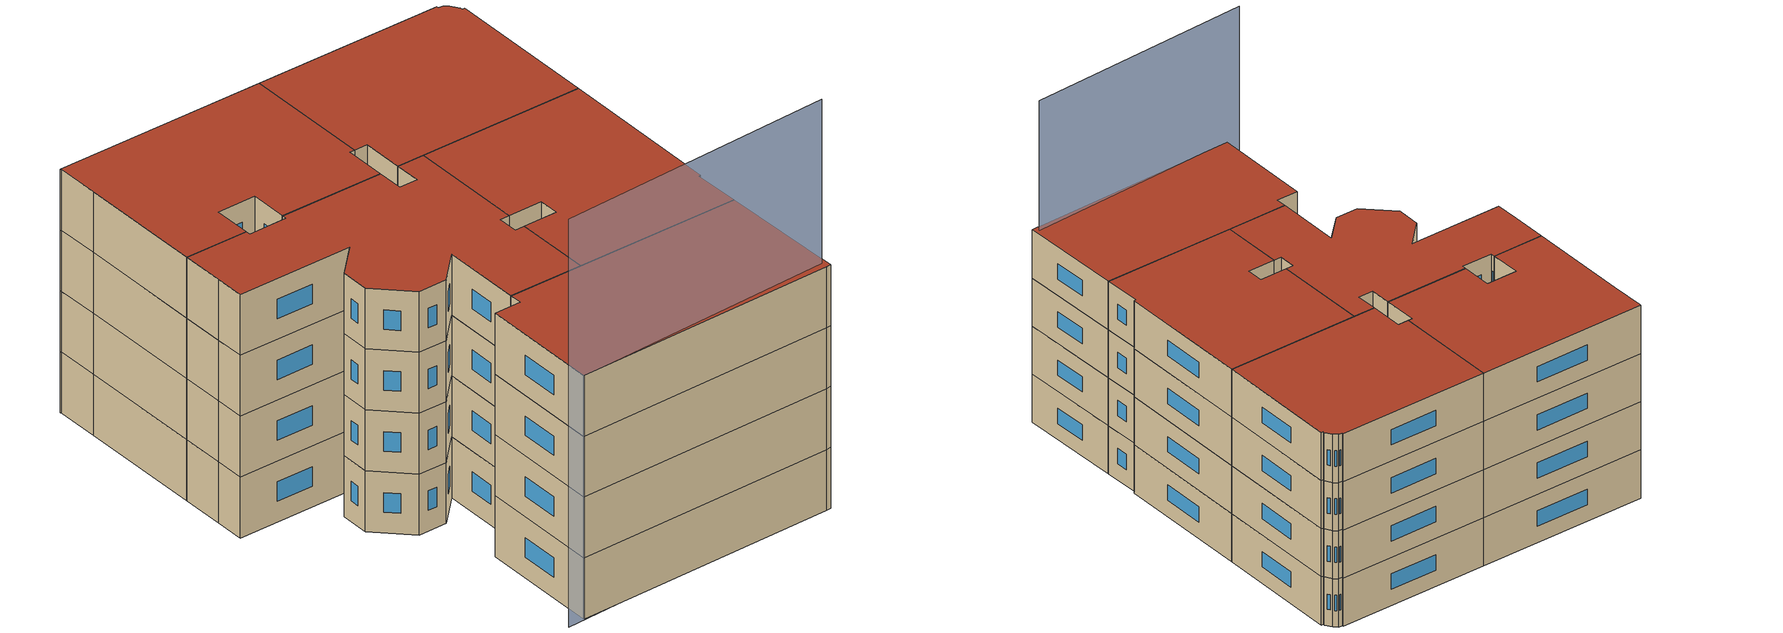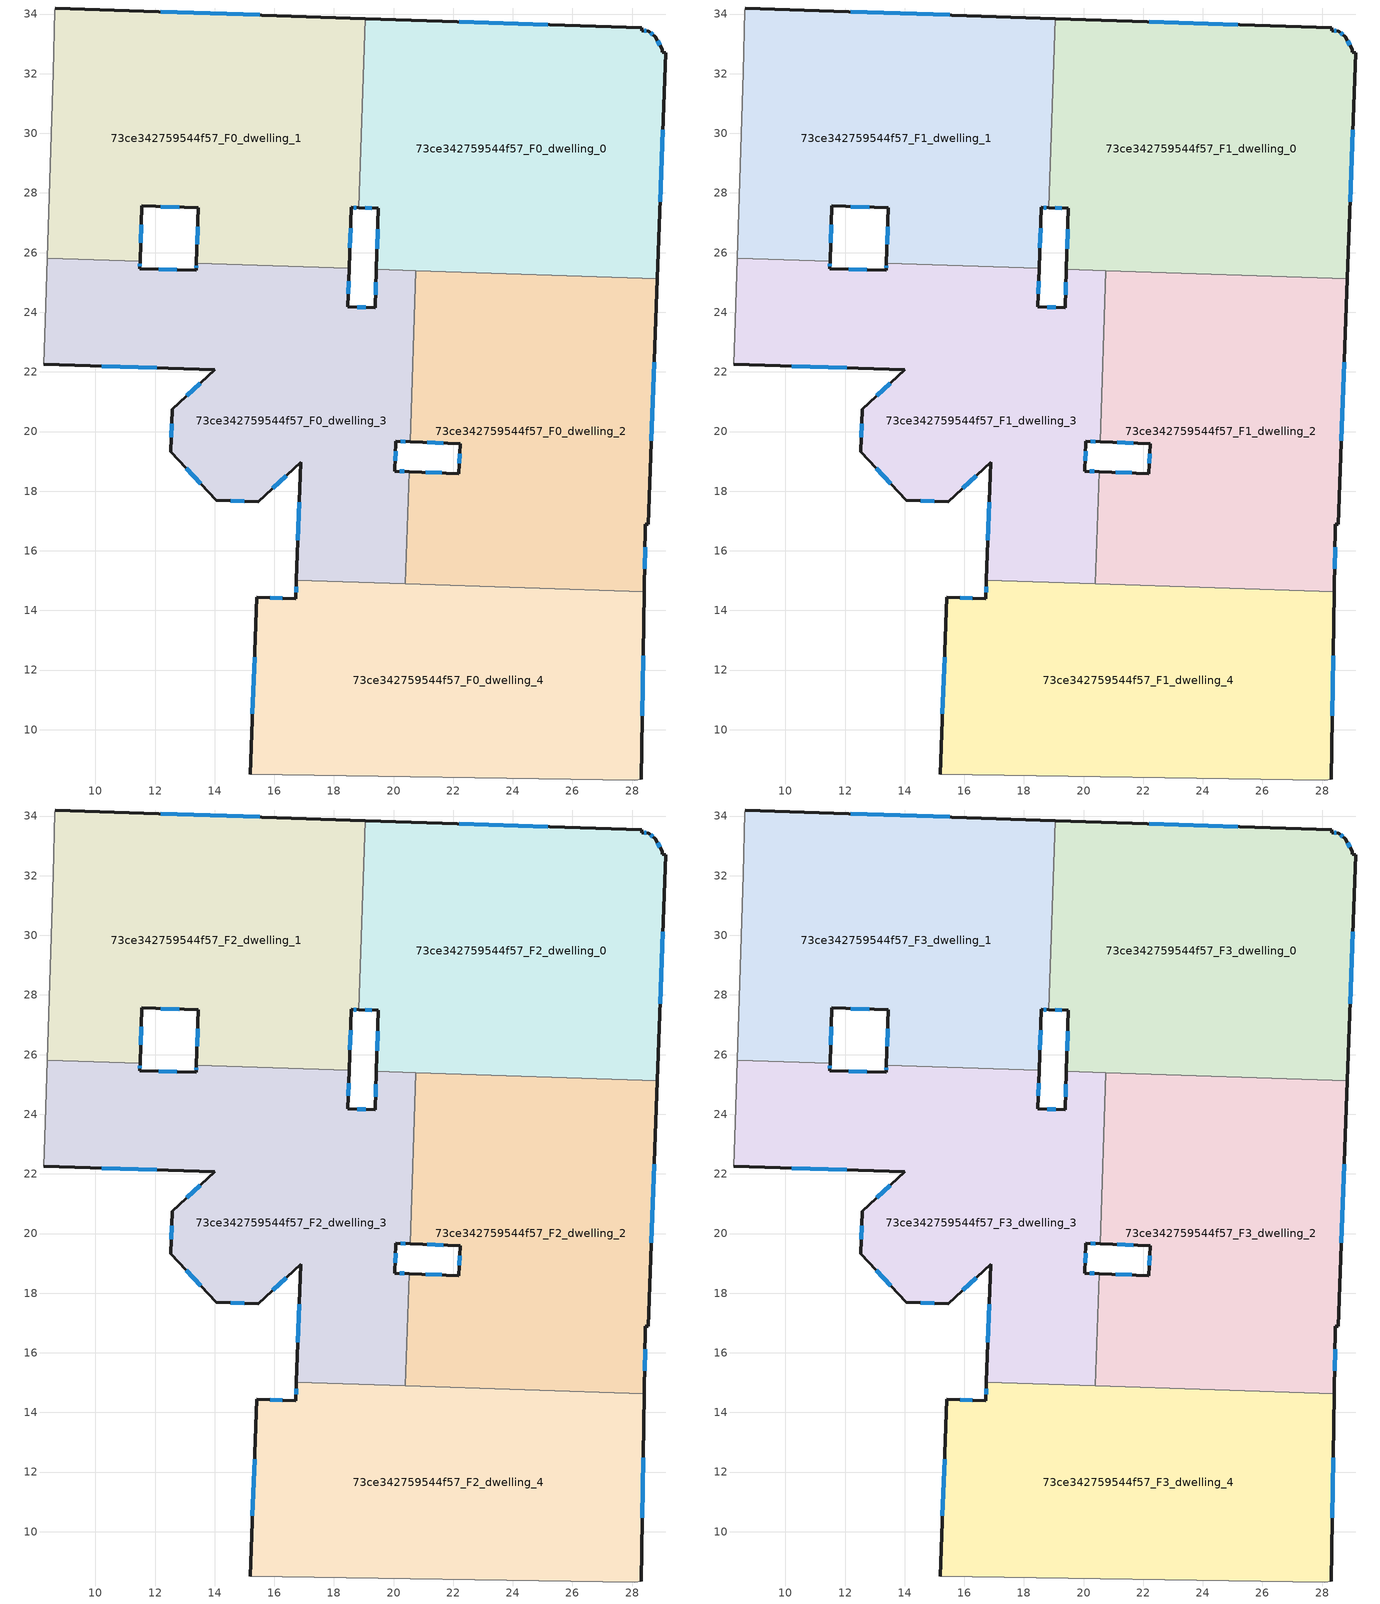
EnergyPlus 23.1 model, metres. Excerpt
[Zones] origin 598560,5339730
73ce342759544f57_F0_dwelling_0
 floor ground (EU_floor_Construction): 28.78,33.24 29,32.82 29,32.73 29.13,32.71 28.85,25.12 19.42,25.44 19.49,27.48 18.83,27.51 19.04,33.85 28.33,33.53 28.33,33.44 28.55,33.43 z0
 wall outside (EU_wall_Construction): 28.85,25.12 29.13,32.71 29.01,32.73 29.01,32.82 28.78,33.24 28.55,33.43 28.33,33.44 28.33,33.53 19.04,33.85 / 18.83,27.51 19.49,27.48 19.42,25.44 z0:3
 wall to 73ce342759544f57_F0_dwelling_1 (EU_wall_Construction): 19.04,33.85 18.83,27.51 z0:3
 wall to 73ce342759544f57_F0_dwelling_2 (EU_wall_Construction): 20.75,25.4 28.85,25.12 z0:3
 wall to 73ce342759544f57_F0_dwelling_3 (EU_wall_Construction): 19.42,25.44 20.75,25.4 z0:3
 window (EU_Window_Construction): 28.94,27.71 29.03,30.13 / 19.47,26.79 19.45,26.13 / 19.06,27.5 19.27,27.49 / 25.17,33.64 22.2,33.74 / 28.48,33.43 28.41,33.44 / 28.7,33.3 28.63,33.37 / 28.93,32.96 28.85,33.1 z1.02:1.98
73ce342759544f57_F0_dwelling_1
 floor ground (EU_floor_Construction): 19.04,33.85 18.83,27.51 18.58,27.51 18.51,25.47 13.39,25.64 13.45,27.5 11.55,27.56 11.5,25.71 8.39,25.81 8.59,32.05 8.65,34.13 8.65,34.2 z0
 wall outside (EU_wall_Construction): 11.5,25.71 11.55,27.56 13.45,27.5 13.39,25.64 / 19.04,33.85 8.65,34.2 / 18.51,25.47 18.58,27.51 18.83,27.51 z0:3
 wall adiabatic (EU_wall_Construction): 8.65,34.2 8.65,34.13 8.59,32.05 8.39,25.81 z0:3
 wall to 73ce342759544f57_F0_dwelling_3 (EU_wall_Construction): 13.39,25.64 18.51,25.47 / 8.39,25.81 11.5,25.71 z0:3
 window (EU_Window_Construction): 13.43,26.87 13.41,26.27 / 12.2,27.54 12.81,27.52 / 11.52,26.34 11.53,26.93 / 15.51,33.97 12.19,34.08 / 18.67,27.51 18.75,27.51 / 18.54,26.17 18.56,26.82 z1.02:1.98
73ce342759544f57_F0_dwelling_2
 floor ground (EU_floor_Construction): 28.85,25.12 28.54,16.89 28.45,16.89 28.41,14.62 20.39,14.89 20.52,18.65 22.19,18.59 22.23,19.59 20.55,19.66 20.75,25.4 z0
 wall outside (EU_wall_Construction): 28.41,14.62 28.45,16.89 28.54,16.89 28.85,25.12 / 20.55,19.66 22.23,19.59 22.19,18.59 20.52,18.65 z0:3
 wall to 73ce342759544f57_F0_dwelling_3 (EU_wall_Construction): 20.52,18.65 20.39,14.89 / 20.75,25.4 20.55,19.66 z0:3
 wall to 73ce342759544f57_F0_dwelling_4 (EU_wall_Construction): 20.39,14.89 28.41,14.62 z0:3
 window (EU_Window_Construction): 28.42,15.39 28.43,16.12 / 21.62,18.61 21.09,18.63 / 22.22,19.25 22.2,18.93 / 21.12,19.63 21.66,19.61 / 28.64,19.69 28.74,22.32 z1.02:1.98
73ce342759544f57_F0_dwelling_3
 floor ground (EU_floor_Construction): 20.75,25.4 20.55,19.66 20.08,19.67 20.05,18.67 20.52,18.65 20.39,14.89 16.74,15.01 16.89,18.97 15.46,17.64 14.05,17.69 12.53,19.32 12.58,20.74 14.01,22.07 8.27,22.26 8.32,23.72 8.39,25.81 11.5,25.71 11.49,25.46 13.38,25.41 13.39,25.64 18.51,25.47 18.47,24.18 19.38,24.15 19.42,25.44 z0
 wall outside (EU_wall_Construction): 13.39,25.64 13.38,25.41 11.49,25.46 11.5,25.71 / 19.42,25.44 19.38,24.15 18.47,24.18 18.51,25.47 / 20.52,18.65 20.05,18.67 20.08,19.67 20.55,19.66 / 8.27,22.26 14.01,22.07 12.58,20.74 12.53,19.32 14.05,17.69 15.46,17.64 16.89,18.97 16.74,15.01 z0:3
 wall adiabatic (EU_wall_Construction): 8.39,25.81 8.32,23.72 8.27,22.26 z0:3
 wall to 73ce342759544f57_F0_dwelling_4 (EU_wall_Construction): 16.74,15.01 20.39,14.89 z0:3
 window (EU_Window_Construction): 11.49,25.55 11.49,25.62 / 12.74,25.42 12.13,25.44 / 13.39,25.56 13.38,25.49 / 18.49,24.62 18.5,25.03 / 19.07,24.16 18.78,24.17 / 19.41,25 19.4,24.59 / 20.24,19.67 20.39,19.66 / 20.06,19.01 20.07,19.33 / 20.36,18.66 20.21,18.67 / 16.84,17.62 16.79,16.36 / 15.95,18.09 16.41,18.52 / 14.53,17.67 14.98,17.66 / 13.05,18.77 13.53,18.24 / 12.56,20.26 12.55,19.8 / 13.52,21.62 13.07,21.19 / 10.22,22.19 12.05,22.13 z1.02:1.98
73ce342759544f57_F0_dwelling_4
 floor ground (EU_floor_Construction): 28.41,14.62 28.31,8.34 28.09,8.31 15.19,8.51 15.41,14.44 16.72,14.39 16.74,15.01 z0
 wall outside (EU_wall_Construction): 16.74,15.01 16.72,14.39 15.41,14.44 15.19,8.51 / 28.31,8.34 28.41,14.62 z0:3
 wall adiabatic (EU_wall_Construction): 15.19,8.51 28.09,8.31 28.31,8.34 z0:3
 window (EU_Window_Construction): 15.34,12.42 15.27,10.53 / 16.28,14.41 15.86,14.43 / 16.74,14.8 16.73,14.6 / 28.35,10.48 28.38,12.48 z1.02:1.98
73ce342759544f57_F1_dwelling_0
 floor to 73ce342759544f57_F0_dwelling_0 (EU_floor_Construction): 28.78,33.24 29,32.82 29,32.73 29.13,32.71 28.85,25.12 19.42,25.44 19.49,27.48 18.83,27.51 19.04,33.85 28.33,33.53 28.33,33.44 28.55,33.43 z3
 wall outside (EU_wall_Construction): 28.85,25.12 29.13,32.71 29.01,32.73 29.01,32.82 28.78,33.24 28.55,33.43 28.33,33.44 28.33,33.53 19.04,33.85 / 18.83,27.51 19.49,27.48 19.42,25.44 z3:6
 wall to 73ce342759544f57_F1_dwelling_1 (EU_wall_Construction): 19.04,33.85 18.83,27.51 z3:6
 wall to 73ce342759544f57_F1_dwelling_2 (EU_wall_Construction): 20.75,25.4 28.85,25.12 z3:6
 wall to 73ce342759544f57_F1_dwelling_3 (EU_wall_Construction): 19.42,25.44 20.75,25.4 z3:6
 window (EU_Window_Construction): 28.94,27.71 29.03,30.13 / 19.47,26.79 19.45,26.13 / 19.06,27.5 19.27,27.49 / 25.17,33.64 22.2,33.74 / 28.48,33.43 28.41,33.44 / 28.7,33.3 28.63,33.37 / 28.93,32.96 28.85,33.1 z4.02:4.98
73ce342759544f57_F1_dwelling_1
 floor to 73ce342759544f57_F0_dwelling_1 (EU_floor_Construction): 19.04,33.85 18.83,27.51 18.58,27.51 18.51,25.47 13.39,25.64 13.45,27.5 11.55,27.56 11.5,25.71 8.39,25.81 8.59,32.05 8.65,34.13 8.65,34.2 z3
 wall outside (EU_wall_Construction): 11.5,25.71 11.55,27.56 13.45,27.5 13.39,25.64 / 19.04,33.85 8.65,34.2 / 18.51,25.47 18.58,27.51 18.83,27.51 z3:6
 wall adiabatic (EU_wall_Construction): 8.65,34.2 8.65,34.13 8.59,32.05 8.39,25.81 z3:6
 wall to 73ce342759544f57_F1_dwelling_3 (EU_wall_Construction): 13.39,25.64 18.51,25.47 / 8.39,25.81 11.5,25.71 z3:6
 window (EU_Window_Construction): 13.43,26.87 13.41,26.27 / 12.2,27.54 12.81,27.52 / 11.52,26.34 11.53,26.93 / 15.51,33.97 12.19,34.08 / 18.67,27.51 18.75,27.51 / 18.54,26.17 18.56,26.82 z4.02:4.98
73ce342759544f57_F1_dwelling_2
 floor to 73ce342759544f57_F0_dwelling_2 (EU_floor_Construction): 28.85,25.12 28.54,16.89 28.45,16.89 28.41,14.62 20.39,14.89 20.52,18.65 22.19,18.59 22.23,19.59 20.55,19.66 20.75,25.4 z3
 wall outside (EU_wall_Construction): 28.41,14.62 28.45,16.89 28.54,16.89 28.85,25.12 / 20.55,19.66 22.23,19.59 22.19,18.59 20.52,18.65 z3:6
 wall to 73ce342759544f57_F1_dwelling_3 (EU_wall_Construction): 20.52,18.65 20.39,14.89 / 20.75,25.4 20.55,19.66 z3:6
 wall to 73ce342759544f57_F1_dwelling_4 (EU_wall_Construction): 20.39,14.89 28.41,14.62 z3:6
 window (EU_Window_Construction): 28.42,15.39 28.43,16.12 / 21.62,18.61 21.09,18.63 / 22.22,19.25 22.2,18.93 / 21.12,19.63 21.66,19.61 / 28.64,19.69 28.74,22.32 z4.02:4.98
73ce342759544f57_F1_dwelling_3
 floor to 73ce342759544f57_F0_dwelling_3 (EU_floor_Construction): 20.75,25.4 20.55,19.66 20.08,19.67 20.05,18.67 20.52,18.65 20.39,14.89 16.74,15.01 16.89,18.97 15.46,17.64 14.05,17.69 12.53,19.32 12.58,20.74 14.01,22.07 8.27,22.26 8.32,23.72 8.39,25.81 11.5,25.71 11.49,25.46 13.38,25.41 13.39,25.64 18.51,25.47 18.47,24.18 19.38,24.15 19.42,25.44 z3
 wall outside (EU_wall_Construction): 13.39,25.64 13.38,25.41 11.49,25.46 11.5,25.71 / 19.42,25.44 19.38,24.15 18.47,24.18 18.51,25.47 / 20.52,18.65 20.05,18.67 20.08,19.67 20.55,19.66 / 8.27,22.26 14.01,22.07 12.58,20.74 12.53,19.32 14.05,17.69 15.46,17.64 16.89,18.97 16.74,15.01 z3:6
 wall adiabatic (EU_wall_Construction): 8.39,25.81 8.32,23.72 8.27,22.26 z3:6
 wall to 73ce342759544f57_F1_dwelling_4 (EU_wall_Construction): 16.74,15.01 20.39,14.89 z3:6
 window (EU_Window_Construction): 11.49,25.55 11.49,25.62 / 12.74,25.42 12.13,25.44 / 13.39,25.56 13.38,25.49 / 18.49,24.62 18.5,25.03 / 19.07,24.16 18.78,24.17 / 19.41,25 19.4,24.59 / 20.24,19.67 20.39,19.66 / 20.06,19.01 20.07,19.33 / 20.36,18.66 20.21,18.67 / 16.84,17.62 16.79,16.36 / 15.95,18.09 16.41,18.52 / 14.53,17.67 14.98,17.66 / 13.05,18.77 13.53,18.24 / 12.56,20.26 12.55,19.8 / 13.52,21.62 13.07,21.19 / 10.22,22.19 12.05,22.13 z4.02:4.98
73ce342759544f57_F1_dwelling_4
 floor to 73ce342759544f57_F0_dwelling_4 (EU_floor_Construction): 28.41,14.62 28.31,8.34 28.09,8.31 15.19,8.51 15.41,14.44 16.72,14.39 16.74,15.01 z3
 wall outside (EU_wall_Construction): 16.74,15.01 16.72,14.39 15.41,14.44 15.19,8.51 / 28.31,8.34 28.41,14.62 z3:6
 wall adiabatic (EU_wall_Construction): 15.19,8.51 28.09,8.31 28.31,8.34 z3:6
 window (EU_Window_Construction): 15.34,12.42 15.27,10.53 / 16.28,14.41 15.86,14.43 / 16.74,14.8 16.73,14.6 / 28.35,10.48 28.38,12.48 z4.02:4.98
73ce342759544f57_F2_dwelling_0
 floor to 73ce342759544f57_F1_dwelling_0 (EU_floor_Construction): 28.78,33.24 29,32.82 29,32.73 29.13,32.71 28.85,25.12 19.42,25.44 19.49,27.48 18.83,27.51 19.04,33.85 28.33,33.53 28.33,33.44 28.55,33.43 z6
 wall outside (EU_wall_Construction): 28.85,25.12 29.13,32.71 29.01,32.73 29.01,32.82 28.78,33.24 28.55,33.43 28.33,33.44 28.33,33.53 19.04,33.85 / 18.83,27.51 19.49,27.48 19.42,25.44 z6:9
 wall to 73ce342759544f57_F2_dwelling_1 (EU_wall_Construction): 19.04,33.85 18.83,27.51 z6:9
 wall to 73ce342759544f57_F2_dwelling_2 (EU_wall_Construction): 20.75,25.4 28.85,25.12 z6:9
 wall to 73ce342759544f57_F2_dwelling_3 (EU_wall_Construction): 19.42,25.44 20.75,25.4 z6:9
 window (EU_Window_Construction): 28.94,27.71 29.03,30.13 / 19.47,26.79 19.45,26.13 / 19.06,27.5 19.27,27.49 / 25.17,33.64 22.2,33.74 / 28.48,33.43 28.41,33.44 / 28.7,33.3 28.63,33.37 / 28.93,32.96 28.85,33.1 z7.02:7.98
73ce342759544f57_F2_dwelling_1
 floor to 73ce342759544f57_F1_dwelling_1 (EU_floor_Construction): 19.04,33.85 18.83,27.51 18.58,27.51 18.51,25.47 13.39,25.64 13.45,27.5 11.55,27.56 11.5,25.71 8.39,25.81 8.59,32.05 8.65,34.13 8.65,34.2 z6
 wall outside (EU_wall_Construction): 11.5,25.71 11.55,27.56 13.45,27.5 13.39,25.64 / 19.04,33.85 8.65,34.2 / 18.51,25.47 18.58,27.51 18.83,27.51 z6:9
 wall adiabatic (EU_wall_Construction): 8.65,34.2 8.65,34.13 8.59,32.05 8.39,25.81 z6:9
 wall to 73ce342759544f57_F2_dwelling_3 (EU_wall_Construction): 13.39,25.64 18.51,25.47 / 8.39,25.81 11.5,25.71 z6:9
 window (EU_Window_Construction): 13.43,26.87 13.41,26.27 / 12.2,27.54 12.81,27.52 / 11.52,26.34 11.53,26.93 / 15.51,33.97 12.19,34.08 / 18.67,27.51 18.75,27.51 / 18.54,26.17 18.56,26.82 z7.02:7.98
73ce342759544f57_F2_dwelling_2
 floor to 73ce342759544f57_F1_dwelling_2 (EU_floor_Construction): 28.85,25.12 28.54,16.89 28.45,16.89 28.41,14.62 20.39,14.89 20.52,18.65 22.19,18.59 22.23,19.59 20.55,19.66 20.75,25.4 z6
 wall outside (EU_wall_Construction): 28.41,14.62 28.45,16.89 28.54,16.89 28.85,25.12 / 20.55,19.66 22.23,19.59 22.19,18.59 20.52,18.65 z6:9
 wall to 73ce342759544f57_F2_dwelling_3 (EU_wall_Construction): 20.52,18.65 20.39,14.89 / 20.75,25.4 20.55,19.66 z6:9
 wall to 73ce342759544f57_F2_dwelling_4 (EU_wall_Construction): 20.39,14.89 28.41,14.62 z6:9
 window (EU_Window_Construction): 28.42,15.39 28.43,16.12 / 21.62,18.61 21.09,18.63 / 22.22,19.25 22.2,18.93 / 21.12,19.63 21.66,19.61 / 28.64,19.69 28.74,22.32 z7.02:7.98
73ce342759544f57_F2_dwelling_3
 floor to 73ce342759544f57_F1_dwelling_3 (EU_floor_Construction): 20.75,25.4 20.55,19.66 20.08,19.67 20.05,18.67 20.52,18.65 20.39,14.89 16.74,15.01 16.89,18.97 15.46,17.64 14.05,17.69 12.53,19.32 12.58,20.74 14.01,22.07 8.27,22.26 8.32,23.72 8.39,25.81 11.5,25.71 11.49,25.46 13.38,25.41 13.39,25.64 18.51,25.47 18.47,24.18 19.38,24.15 19.42,25.44 z6
 wall outside (EU_wall_Construction): 13.39,25.64 13.38,25.41 11.49,25.46 11.5,25.71 / 19.42,25.44 19.38,24.15 18.47,24.18 18.51,25.47 / 20.52,18.65 20.05,18.67 20.08,19.67 20.55,19.66 / 8.27,22.26 14.01,22.07 12.58,20.74 12.53,19.32 14.05,17.69 15.46,17.64 16.89,18.97 16.74,15.01 z6:9
 wall adiabatic (EU_wall_Construction): 8.39,25.81 8.32,23.72 8.27,22.26 z6:9
 wall to 73ce342759544f57_F2_dwelling_4 (EU_wall_Construction): 16.74,15.01 20.39,14.89 z6:9
 window (EU_Window_Construction): 11.49,25.55 11.49,25.62 / 12.74,25.42 12.13,25.44 / 13.39,25.56 13.38,25.49 / 18.49,24.62 18.5,25.03 / 19.07,24.16 18.78,24.17 / 19.41,25 19.4,24.59 / 20.24,19.67 20.39,19.66 / 20.06,19.01 20.07,19.33 / 20.36,18.66 20.21,18.67 / 16.84,17.62 16.79,16.36 / 15.95,18.09 16.41,18.52 / 14.53,17.67 14.98,17.66 / 13.05,18.77 13.53,18.24 / 12.56,20.26 12.55,19.8 / 13.52,21.62 13.07,21.19 / 10.22,22.19 12.05,22.13 z7.02:7.98
73ce342759544f57_F2_dwelling_4
 floor to 73ce342759544f57_F1_dwelling_4 (EU_floor_Construction): 28.41,14.62 28.31,8.34 28.09,8.31 15.19,8.51 15.41,14.44 16.72,14.39 16.74,15.01 z6
 wall outside (EU_wall_Construction): 16.74,15.01 16.72,14.39 15.41,14.44 15.19,8.51 / 28.31,8.34 28.41,14.62 z6:9
 wall adiabatic (EU_wall_Construction): 15.19,8.51 28.09,8.31 28.31,8.34 z6:9
 window (EU_Window_Construction): 15.34,12.42 15.27,10.53 / 16.28,14.41 15.86,14.43 / 16.74,14.8 16.73,14.6 / 28.35,10.48 28.38,12.48 z7.02:7.98
73ce342759544f57_F3_dwelling_0
 floor to 73ce342759544f57_F2_dwelling_0 (EU_floor_Construction): 28.78,33.24 29,32.82 29,32.73 29.13,32.71 28.85,25.12 19.42,25.44 19.49,27.48 18.83,27.51 19.04,33.85 28.33,33.53 28.33,33.44 28.55,33.43 z9
 wall outside (EU_wall_Construction): 28.85,25.12 29.13,32.71 29.01,32.73 29.01,32.82 28.78,33.24 28.55,33.43 28.33,33.44 28.33,33.53 19.04,33.85 / 18.83,27.51 19.49,27.48 19.42,25.44 z9:12
 wall to 73ce342759544f57_F3_dwelling_1 (EU_wall_Construction): 19.04,33.85 18.83,27.51 z9:12
 wall to 73ce342759544f57_F3_dwelling_2 (EU_wall_Construction): 20.75,25.4 28.85,25.12 z9:12
 wall to 73ce342759544f57_F3_dwelling_3 (EU_wall_Construction): 19.42,25.44 20.75,25.4 z9:12
 window (EU_Window_Construction): 28.94,27.71 29.03,30.13 / 19.47,26.79 19.45,26.13 / 19.06,27.5 19.27,27.49 / 25.17,33.64 22.2,33.74 / 28.48,33.43 28.41,33.44 / 28.7,33.3 28.63,33.37 / 28.93,32.96 28.85,33.1 z10.02:10.98
 roof outside (EU_roof_Construction): 28.85,25.12 29.13,32.71 29,32.73 29,32.82 28.78,33.24 28.55,33.43 28.33,33.44 28.33,33.53 19.04,33.85 18.83,27.51 19.49,27.48 19.42,25.44 z12
73ce342759544f57_F3_dwelling_1
 floor to 73ce342759544f57_F2_dwelling_1 (EU_floor_Construction): 19.04,33.85 18.83,27.51 18.58,27.51 18.51,25.47 13.39,25.64 13.45,27.5 11.55,27.56 11.5,25.71 8.39,25.81 8.59,32.05 8.65,34.13 8.65,34.2 z9
 wall outside (EU_wall_Construction): 11.5,25.71 11.55,27.56 13.45,27.5 13.39,25.64 / 19.04,33.85 8.65,34.2 / 18.51,25.47 18.58,27.51 18.83,27.51 z9:12
 wall adiabatic (EU_wall_Construction): 8.65,34.2 8.65,34.13 8.59,32.05 8.39,25.81 z9:12
 wall to 73ce342759544f57_F3_dwelling_3 (EU_wall_Construction): 13.39,25.64 18.51,25.47 / 8.39,25.81 11.5,25.71 z9:12
 window (EU_Window_Construction): 13.43,26.87 13.41,26.27 / 12.2,27.54 12.81,27.52 / 11.52,26.34 11.53,26.93 / 15.51,33.97 12.19,34.08 / 18.67,27.51 18.75,27.51 / 18.54,26.17 18.56,26.82 z10.02:10.98
 roof outside (EU_roof_Construction): 18.51,25.47 18.58,27.51 18.83,27.51 19.04,33.85 8.65,34.2 8.65,34.13 8.59,32.05 8.39,25.81 11.5,25.71 11.55,27.56 13.45,27.5 13.39,25.64 z12
73ce342759544f57_F3_dwelling_2
 floor to 73ce342759544f57_F2_dwelling_2 (EU_floor_Construction): 28.85,25.12 28.54,16.89 28.45,16.89 28.41,14.62 20.39,14.89 20.52,18.65 22.19,18.59 22.23,19.59 20.55,19.66 20.75,25.4 z9
 wall outside (EU_wall_Construction): 28.41,14.62 28.45,16.89 28.54,16.89 28.85,25.12 / 20.55,19.66 22.23,19.59 22.19,18.59 20.52,18.65 z9:12
 wall to 73ce342759544f57_F3_dwelling_3 (EU_wall_Construction): 20.52,18.65 20.39,14.89 / 20.75,25.4 20.55,19.66 z9:12
 wall to 73ce342759544f57_F3_dwelling_4 (EU_wall_Construction): 20.39,14.89 28.41,14.62 z9:12
 window (EU_Window_Construction): 28.42,15.39 28.43,16.12 / 21.62,18.61 21.09,18.63 / 22.22,19.25 22.2,18.93 / 21.12,19.63 21.66,19.61 / 28.64,19.69 28.74,22.32 z10.02:10.98
 roof outside (EU_roof_Construction): 28.41,14.62 28.45,16.89 28.54,16.89 28.85,25.12 20.75,25.4 20.55,19.66 22.23,19.59 22.19,18.59 20.52,18.65 20.39,14.89 z12
73ce342759544f57_F3_dwelling_3
 floor to 73ce342759544f57_F2_dwelling_3 (EU_floor_Construction): 20.75,25.4 20.55,19.66 20.08,19.67 20.05,18.67 20.52,18.65 20.39,14.89 16.74,15.01 16.89,18.97 15.46,17.64 14.05,17.69 12.53,19.32 12.58,20.74 14.01,22.07 8.27,22.26 8.32,23.72 8.39,25.81 11.5,25.71 11.49,25.46 13.38,25.41 13.39,25.64 18.51,25.47 18.47,24.18 19.38,24.15 19.42,25.44 z9
 wall outside (EU_wall_Construction): 13.39,25.64 13.38,25.41 11.49,25.46 11.5,25.71 / 19.42,25.44 19.38,24.15 18.47,24.18 18.51,25.47 / 20.52,18.65 20.05,18.67 20.08,19.67 20.55,19.66 / 8.27,22.26 14.01,22.07 12.58,20.74 12.53,19.32 14.05,17.69 15.46,17.64 16.89,18.97 16.74,15.01 z9:12
 wall adiabatic (EU_wall_Construction): 8.39,25.81 8.32,23.72 8.27,22.26 z9:12
 wall to 73ce342759544f57_F3_dwelling_4 (EU_wall_Construction): 16.74,15.01 20.39,14.89 z9:12
 window (EU_Window_Construction): 11.49,25.55 11.49,25.62 / 12.74,25.42 12.13,25.44 / 13.39,25.56 13.38,25.49 / 18.49,24.62 18.5,25.03 / 19.07,24.16 18.78,24.17 / 19.41,25 19.4,24.59 / 20.24,19.67 20.39,19.66 / 20.06,19.01 20.07,19.33 / 20.36,18.66 20.21,18.67 / 16.84,17.62 16.79,16.36 / 15.95,18.09 16.41,18.52 / 14.53,17.67 14.98,17.66 / 13.05,18.77 13.53,18.24 / 12.56,20.26 12.55,19.8 / 13.52,21.62 13.07,21.19 / 10.22,22.19 12.05,22.13 z10.02:10.98
 roof outside (EU_roof_Construction): 20.39,14.89 20.52,18.65 20.05,18.67 20.08,19.67 20.55,19.66 20.75,25.4 19.42,25.44 19.38,24.15 18.47,24.18 18.51,25.47 13.39,25.64 13.38,25.41 11.49,25.46 11.5,25.71 8.39,25.81 8.32,23.72 8.27,22.26 14.01,22.07 12.58,20.74 12.53,19.32 14.05,17.69 15.46,17.64 16.89,18.97 16.74,15.01 z12
73ce342759544f57_F3_dwelling_4
 floor to 73ce342759544f57_F2_dwelling_4 (EU_floor_Construction): 28.41,14.62 28.31,8.34 28.09,8.31 15.19,8.51 15.41,14.44 16.72,14.39 16.74,15.01 z9
 wall outside (EU_wall_Construction): 16.74,15.01 16.72,14.39 15.41,14.44 15.19,8.51 / 28.31,8.34 28.41,14.62 z9:12
 wall adiabatic (EU_wall_Construction): 15.19,8.51 28.09,8.31 28.31,8.34 z9:12
 window (EU_Window_Construction): 15.34,12.42 15.27,10.53 / 16.28,14.41 15.86,14.43 / 16.74,14.8 16.73,14.6 / 28.35,10.48 28.38,12.48 z10.02:10.98
 roof outside (EU_roof_Construction): 28.31,8.34 28.41,14.62 16.74,15.01 16.72,14.39 15.41,14.44 15.19,8.51 28.09,8.31 z12
shading: 14.34,8.47 28.08,8.63 z0:20.1
[Building]
EU S2 Campaign: North Axis=0; Terrain=City; Solar Distribution=FullExterior
[Site:Location]
Vienna: Latitude=48; Longitude=16.5; Time Zone=1; Elevation=183
[SizingPeriod:WeatherFileDays]
AnnualSizingPeriod: Begin Month=1; Begin Day of Month=1; End Month=12; End Day of Month=31; Day of Week for Start Day=Monday; Use Weather File Daylight Saving Period=No; Use Weather File Rain and Snow Indicators=No
[MATERIAL]
EU_InternalMass_Material: Roughness=MediumRough; Thickness=0.1; Conductivity=1; Density=1800; Specific Heat=900; Thermal Absorptance=0.9; Solar Absorptance=0.7; Visible Absorptance=0.7
[MATERIAL:NOMASS] Roughness=MediumRough; Thermal Absorptance=0.9; Solar Absorptance=0.7; Visible Absorptance=0.7
Name | Thermal Resistance
EU_wall_NoMass | 0.942466
EU_roof_NoMass | 0.551687
EU_floor_NoMass | 0.66527
[WINDOWMATERIAL:SIMPLEGLAZINGSYSTEM]
EU_Window_SimpleGlazing: UFactor=2.03367; Solar Heat Gain Coefficient=0.65; Visible Transmittance=0.65
[CONSTRUCTION]
EU_wall_Construction: EU_wall_NoMass
EU_roof_Construction: EU_roof_NoMass
EU_floor_Construction: EU_floor_NoMass
EU_Window_Construction: EU_Window_SimpleGlazing
EU_InternalMass_Construction: EU_InternalMass_Material
[ZONE] Type=1; Multiplier=1; Ceiling Height=autocalculate; Floor Area=autocalculate; Part of Total Floor Area=Yes
Name | Volume
73ce342759544f57_F0_dwelling_0; 73ce342759544f57_F1_dwelling_0; 73ce342759544f57_F2_dwelling_0; 73ce342759544f57_F3_dwelling_0 | 249.428
73ce342759544f57_F0_dwelling_1 | 249.432
73ce342759544f57_F1_dwelling_1; 73ce342759544f57_F2_dwelling_1; 73ce342759544f57_F3_dwelling_1 | 249.43
73ce342759544f57_F0_dwelling_2; 73ce342759544f57_F1_dwelling_2; 73ce342759544f57_F2_dwelling_2; 73ce342759544f57_F3_dwelling_2; 73ce342759544f57_F0_dwelling_3; 73ce342759544f57_F1_dwelling_3; 73ce342759544f57_F2_dwelling_3; 73ce342759544f57_F3_dwelling_3 | 249.431
73ce342759544f57_F0_dwelling_4; 73ce342759544f57_F1_dwelling_4; 73ce342759544f57_F2_dwelling_4; 73ce342759544f57_F3_dwelling_4 | 249.413
[INTERNALMASS] Construction=EU_InternalMass_Construction
Name | Zone or ZoneList | Surface Area
73ce342759544f57_F0_dwelling_0_EU_InternalMass | 73ce342759544f57_F0_dwelling_0 | 83.1417
73ce342759544f57_F0_dwelling_1_EU_InternalMass | 73ce342759544f57_F0_dwelling_1 | 83.1422
73ce342759544f57_F0_dwelling_2_EU_InternalMass | 73ce342759544f57_F0_dwelling_2 | 83.1451
73ce342759544f57_F0_dwelling_3_EU_InternalMass | 73ce342759544f57_F0_dwelling_3 | 83.1432
73ce342759544f57_F0_dwelling_4_EU_InternalMass | 73ce342759544f57_F0_dwelling_4 | 83.1377
73ce342759544f57_F1_dwelling_0_EU_InternalMass | 73ce342759544f57_F1_dwelling_0 | 83.1417
73ce342759544f57_F1_dwelling_1_EU_InternalMass | 73ce342759544f57_F1_dwelling_1 | 83.1422
73ce342759544f57_F1_dwelling_2_EU_InternalMass | 73ce342759544f57_F1_dwelling_2 | 83.1451
73ce342759544f57_F1_dwelling_3_EU_InternalMass | 73ce342759544f57_F1_dwelling_3 | 83.1432
73ce342759544f57_F1_dwelling_4_EU_InternalMass | 73ce342759544f57_F1_dwelling_4 | 83.1377
73ce342759544f57_F2_dwelling_0_EU_InternalMass | 73ce342759544f57_F2_dwelling_0 | 83.1417
73ce342759544f57_F2_dwelling_1_EU_InternalMass | 73ce342759544f57_F2_dwelling_1 | 83.1422
73ce342759544f57_F2_dwelling_2_EU_InternalMass | 73ce342759544f57_F2_dwelling_2 | 83.1451
73ce342759544f57_F2_dwelling_3_EU_InternalMass | 73ce342759544f57_F2_dwelling_3 | 83.1432
73ce342759544f57_F2_dwelling_4_EU_InternalMass | 73ce342759544f57_F2_dwelling_4 | 83.1377
73ce342759544f57_F3_dwelling_0_EU_InternalMass | 73ce342759544f57_F3_dwelling_0 | 83.1417
73ce342759544f57_F3_dwelling_1_EU_InternalMass | 73ce342759544f57_F3_dwelling_1 | 83.1422
73ce342759544f57_F3_dwelling_2_EU_InternalMass | 73ce342759544f57_F3_dwelling_2 | 83.1451
73ce342759544f57_F3_dwelling_3_EU_InternalMass | 73ce342759544f57_F3_dwelling_3 | 83.1432
73ce342759544f57_F3_dwelling_4_EU_InternalMass | 73ce342759544f57_F3_dwelling_4 | 83.1377
[OTHEREQUIPMENT] Fuel Type=Electricity; Design Level Calculation Method=Watts/Area; Power per Zone Floor Area=1; Fraction Latent=0; Fraction Radiant=0; Fraction Lost=0; Carbon Dioxide Generation Rate=0; EndUse Subcategory=EU_Step8_InternalGains
Name | Zone or ZoneList or Space or SpaceList | Schedule
EU_Step8_InternalGain_73ce342759544f57_F0_dwelling_0_f000 | 73ce342759544f57_F0_dwelling_0 | EU_Step8_GainSchedule_73ce342759544f57_F0_dwelling_0_f000
EU_Step8_InternalGain_73ce342759544f57_F0_dwelling_1_f000 | 73ce342759544f57_F0_dwelling_1 | EU_Step8_GainSchedule_73ce342759544f57_F0_dwelling_1_f000
EU_Step8_InternalGain_73ce342759544f57_F0_dwelling_2_f000 | 73ce342759544f57_F0_dwelling_2 | EU_Step8_GainSchedule_73ce342759544f57_F0_dwelling_2_f000
EU_Step8_InternalGain_73ce342759544f57_F0_dwelling_3_f000 | 73ce342759544f57_F0_dwelling_3 | EU_Step8_GainSchedule_73ce342759544f57_F0_dwelling_3_f000
EU_Step8_InternalGain_73ce342759544f57_F0_dwelling_4_f000 | 73ce342759544f57_F0_dwelling_4 | EU_Step8_GainSchedule_73ce342759544f57_F0_dwelling_4_f000
EU_Step8_InternalGain_73ce342759544f57_F1_dwelling_0_f000 | 73ce342759544f57_F1_dwelling_0 | EU_Step8_GainSchedule_73ce342759544f57_F1_dwelling_0_f000
EU_Step8_InternalGain_73ce342759544f57_F1_dwelling_1_f000 | 73ce342759544f57_F1_dwelling_1 | EU_Step8_GainSchedule_73ce342759544f57_F1_dwelling_1_f000
EU_Step8_InternalGain_73ce342759544f57_F1_dwelling_2_f000 | 73ce342759544f57_F1_dwelling_2 | EU_Step8_GainSchedule_73ce342759544f57_F1_dwelling_2_f000
EU_Step8_InternalGain_73ce342759544f57_F1_dwelling_3_f000 | 73ce342759544f57_F1_dwelling_3 | EU_Step8_GainSchedule_73ce342759544f57_F1_dwelling_3_f000
EU_Step8_InternalGain_73ce342759544f57_F1_dwelling_4_f000 | 73ce342759544f57_F1_dwelling_4 | EU_Step8_GainSchedule_73ce342759544f57_F1_dwelling_4_f000
EU_Step8_InternalGain_73ce342759544f57_F2_dwelling_0_f000 | 73ce342759544f57_F2_dwelling_0 | EU_Step8_GainSchedule_73ce342759544f57_F2_dwelling_0_f000
EU_Step8_InternalGain_73ce342759544f57_F2_dwelling_1_f000 | 73ce342759544f57_F2_dwelling_1 | EU_Step8_GainSchedule_73ce342759544f57_F2_dwelling_1_f000
EU_Step8_InternalGain_73ce342759544f57_F2_dwelling_2_f000 | 73ce342759544f57_F2_dwelling_2 | EU_Step8_GainSchedule_73ce342759544f57_F2_dwelling_2_f000
EU_Step8_InternalGain_73ce342759544f57_F2_dwelling_3_f000 | 73ce342759544f57_F2_dwelling_3 | EU_Step8_GainSchedule_73ce342759544f57_F2_dwelling_3_f000
EU_Step8_InternalGain_73ce342759544f57_F2_dwelling_4_f000 | 73ce342759544f57_F2_dwelling_4 | EU_Step8_GainSchedule_73ce342759544f57_F2_dwelling_4_f000
EU_Step8_InternalGain_73ce342759544f57_F3_dwelling_0_f000 | 73ce342759544f57_F3_dwelling_0 | EU_Step8_GainSchedule_73ce342759544f57_F3_dwelling_0_f000
EU_Step8_InternalGain_73ce342759544f57_F3_dwelling_1_f000 | 73ce342759544f57_F3_dwelling_1 | EU_Step8_GainSchedule_73ce342759544f57_F3_dwelling_1_f000
EU_Step8_InternalGain_73ce342759544f57_F3_dwelling_2_f000 | 73ce342759544f57_F3_dwelling_2 | EU_Step8_GainSchedule_73ce342759544f57_F3_dwelling_2_f000
EU_Step8_InternalGain_73ce342759544f57_F3_dwelling_3_f000 | 73ce342759544f57_F3_dwelling_3 | EU_Step8_GainSchedule_73ce342759544f57_F3_dwelling_3_f000
EU_Step8_InternalGain_73ce342759544f57_F3_dwelling_4_f000 | 73ce342759544f57_F3_dwelling_4 | EU_Step8_GainSchedule_73ce342759544f57_F3_dwelling_4_f000
[ZONEVENTILATION:DESIGNFLOWRATE] Schedule=EU_AlwaysOn; Design Flow Rate Calculation Method=AirChanges/Hour; Air Changes per Hour=0.530523; Ventilation Type=Natural; Fan Pressure Rise=0; Fan Total Efficiency=1; Constant Term Coefficient=1; Temperature Term Coefficient=0; Velocity Term Coefficient=0; Velocity Squared Term Coefficient=0; Minimum Indoor Temperature=-100; Maximum Indoor Temperature=100; Delta Temperature=-100; Minimum Outdoor Temperature=-100; Maximum Outdoor Temperature=100; Maximum Wind Speed=40
Name | Zone or ZoneList or Space or SpaceList
EU_ConstantAir_73ce342759544f57_F0_dwelling_0 | 73ce342759544f57_F0_dwelling_0
EU_ConstantAir_73ce342759544f57_F0_dwelling_1 | 73ce342759544f57_F0_dwelling_1
EU_ConstantAir_73ce342759544f57_F0_dwelling_2 | 73ce342759544f57_F0_dwelling_2
EU_ConstantAir_73ce342759544f57_F0_dwelling_3 | 73ce342759544f57_F0_dwelling_3
EU_ConstantAir_73ce342759544f57_F0_dwelling_4 | 73ce342759544f57_F0_dwelling_4
EU_ConstantAir_73ce342759544f57_F1_dwelling_0 | 73ce342759544f57_F1_dwelling_0
EU_ConstantAir_73ce342759544f57_F1_dwelling_1 | 73ce342759544f57_F1_dwelling_1
EU_ConstantAir_73ce342759544f57_F1_dwelling_2 | 73ce342759544f57_F1_dwelling_2
EU_ConstantAir_73ce342759544f57_F1_dwelling_3 | 73ce342759544f57_F1_dwelling_3
EU_ConstantAir_73ce342759544f57_F1_dwelling_4 | 73ce342759544f57_F1_dwelling_4
EU_ConstantAir_73ce342759544f57_F2_dwelling_0 | 73ce342759544f57_F2_dwelling_0
EU_ConstantAir_73ce342759544f57_F2_dwelling_1 | 73ce342759544f57_F2_dwelling_1
EU_ConstantAir_73ce342759544f57_F2_dwelling_2 | 73ce342759544f57_F2_dwelling_2
EU_ConstantAir_73ce342759544f57_F2_dwelling_3 | 73ce342759544f57_F2_dwelling_3
EU_ConstantAir_73ce342759544f57_F2_dwelling_4 | 73ce342759544f57_F2_dwelling_4
EU_ConstantAir_73ce342759544f57_F3_dwelling_0 | 73ce342759544f57_F3_dwelling_0
EU_ConstantAir_73ce342759544f57_F3_dwelling_1 | 73ce342759544f57_F3_dwelling_1
EU_ConstantAir_73ce342759544f57_F3_dwelling_2 | 73ce342759544f57_F3_dwelling_2
EU_ConstantAir_73ce342759544f57_F3_dwelling_3 | 73ce342759544f57_F3_dwelling_3
EU_ConstantAir_73ce342759544f57_F3_dwelling_4 | 73ce342759544f57_F3_dwelling_4
[HVACTEMPLATE:THERMOSTAT] Constant Heating Setpoint=20; Constant Cooling Setpoint=50
EU_HeatOnly_73ce342759544f57_F0_dwelling_0; EU_HeatOnly_73ce342759544f57_F0_dwelling_1; EU_HeatOnly_73ce342759544f57_F0_dwelling_2; EU_HeatOnly_73ce342759544f57_F0_dwelling_3; EU_HeatOnly_73ce342759544f57_F0_dwelling_4; EU_HeatOnly_73ce342759544f57_F1_dwelling_0; EU_HeatOnly_73ce342759544f57_F1_dwelling_1; EU_HeatOnly_73ce342759544f57_F1_dwelling_2; EU_HeatOnly_73ce342759544f57_F1_dwelling_3; EU_HeatOnly_73ce342759544f57_F1_dwelling_4; EU_HeatOnly_73ce342759544f57_F2_dwelling_0; EU_HeatOnly_73ce342759544f57_F2_dwelling_1; EU_HeatOnly_73ce342759544f57_F2_dwelling_2; EU_HeatOnly_73ce342759544f57_F2_dwelling_3; EU_HeatOnly_73ce342759544f57_F2_dwelling_4; EU_HeatOnly_73ce342759544f57_F3_dwelling_0; EU_HeatOnly_73ce342759544f57_F3_dwelling_1; EU_HeatOnly_73ce342759544f57_F3_dwelling_2; EU_HeatOnly_73ce342759544f57_F3_dwelling_3; EU_HeatOnly_73ce342759544f57_F3_dwelling_4
[HVACTEMPLATE:ZONE:IDEALLOADSAIRSYSTEM] System Availability Schedule=EU_AlwaysOn; Maximum Heating Supply Air Temperature=50; Minimum Cooling Supply Air Temperature=13; Maximum Heating Supply Air Humidity Ratio=0.0156; Minimum Cooling Supply Air Humidity Ratio=0.0077; Heating Limit=NoLimit; Cooling Limit=NoLimit; Heating Availability Schedule=EU_AlwaysOn; Cooling Availability Schedule=EU_CoolingOff; Dehumidification Control Type=ConstantSensibleHeatRatio; Cooling Sensible Heat Ratio=0.7; Dehumidification Setpoint=60; Humidification Control Type=None; Humidification Setpoint=30; Outdoor Air Method=None; Outdoor Air Flow Rate per Person=0.00944; Outdoor Air Flow Rate per Zone Floor Area=0; Outdoor Air Flow Rate per Zone=0; Demand Controlled Ventilation Type=None; Outdoor Air Economizer Type=NoEconomizer; Heat Recovery Type=None; Sensible Heat Recovery Effectiveness=0.7; Latent Heat Recovery Effectiveness=0.65
Name | Template Thermostat
73ce342759544f57_F0_dwelling_0 | EU_HeatOnly_73ce342759544f57_F0_dwelling_0
73ce342759544f57_F0_dwelling_1 | EU_HeatOnly_73ce342759544f57_F0_dwelling_1
73ce342759544f57_F0_dwelling_2 | EU_HeatOnly_73ce342759544f57_F0_dwelling_2
73ce342759544f57_F0_dwelling_3 | EU_HeatOnly_73ce342759544f57_F0_dwelling_3
73ce342759544f57_F0_dwelling_4 | EU_HeatOnly_73ce342759544f57_F0_dwelling_4
73ce342759544f57_F1_dwelling_0 | EU_HeatOnly_73ce342759544f57_F1_dwelling_0
73ce342759544f57_F1_dwelling_1 | EU_HeatOnly_73ce342759544f57_F1_dwelling_1
73ce342759544f57_F1_dwelling_2 | EU_HeatOnly_73ce342759544f57_F1_dwelling_2
73ce342759544f57_F1_dwelling_3 | EU_HeatOnly_73ce342759544f57_F1_dwelling_3
73ce342759544f57_F1_dwelling_4 | EU_HeatOnly_73ce342759544f57_F1_dwelling_4
73ce342759544f57_F2_dwelling_0 | EU_HeatOnly_73ce342759544f57_F2_dwelling_0
73ce342759544f57_F2_dwelling_1 | EU_HeatOnly_73ce342759544f57_F2_dwelling_1
73ce342759544f57_F2_dwelling_2 | EU_HeatOnly_73ce342759544f57_F2_dwelling_2
73ce342759544f57_F2_dwelling_3 | EU_HeatOnly_73ce342759544f57_F2_dwelling_3
73ce342759544f57_F2_dwelling_4 | EU_HeatOnly_73ce342759544f57_F2_dwelling_4
73ce342759544f57_F3_dwelling_0 | EU_HeatOnly_73ce342759544f57_F3_dwelling_0
73ce342759544f57_F3_dwelling_1 | EU_HeatOnly_73ce342759544f57_F3_dwelling_1
73ce342759544f57_F3_dwelling_2 | EU_HeatOnly_73ce342759544f57_F3_dwelling_2
73ce342759544f57_F3_dwelling_3 | EU_HeatOnly_73ce342759544f57_F3_dwelling_3
73ce342759544f57_F3_dwelling_4 | EU_HeatOnly_73ce342759544f57_F3_dwelling_4
[SIZING:ZONE] Zone Cooling Design Supply Air Temperature Input Method=SupplyAirTemperature; Zone Cooling Design Supply Air Temperature=13; Zone Heating Design Supply Air Temperature Input Method=SupplyAirTemperature; Zone Heating Design Supply Air Temperature=50; Zone Cooling Design Supply Air Humidity Ratio=0.008; Zone Heating Design Supply Air Humidity Ratio=0.008; Cooling Design Air Flow Method=DesignDay; Cooling Design Air Flow Rate=0; Cooling Minimum Air Flow per Zone Floor Area=0.000762; Cooling Minimum Air Flow=0; Cooling Minimum Air Flow Fraction=0.2; Heating Design Air Flow Method=DesignDay; Heating Design Air Flow Rate=0; Heating Maximum Air Flow per Zone Floor Area=0.002032; Heating Maximum Air Flow=0.141576; Heating Maximum Air Flow Fraction=0.3; Account for Dedicated Outdoor Air System=No; Dedicated Outdoor Air System Control Strategy=NeutralSupplyAir; Dedicated Outdoor Air Low Setpoint Temperature for Design=autosize; Dedicated Outdoor Air High Setpoint Temperature for Design=autosize; Zone Load Sizing Method=Sensible Load Only No Latent Load; Zone Latent Cooling Design Supply Air Humidity Ratio Input Method=HumidityRatioDifference; Zone Cooling Design Supply Air Humidity Ratio Difference=0.005; Zone Latent Heating Design Supply Air Humidity Ratio Input Method=HumidityRatioDifference; Zone Humidification Design Supply Air Humidity Ratio Difference=0.005
73ce342759544f57_F0_dwelling_0; 73ce342759544f57_F0_dwelling_1; 73ce342759544f57_F0_dwelling_2; 73ce342759544f57_F0_dwelling_3; 73ce342759544f57_F0_dwelling_4; 73ce342759544f57_F1_dwelling_0; 73ce342759544f57_F1_dwelling_1; 73ce342759544f57_F1_dwelling_2; 73ce342759544f57_F1_dwelling_3; 73ce342759544f57_F1_dwelling_4; 73ce342759544f57_F2_dwelling_0; 73ce342759544f57_F2_dwelling_1; 73ce342759544f57_F2_dwelling_2; 73ce342759544f57_F2_dwelling_3; 73ce342759544f57_F2_dwelling_4; 73ce342759544f57_F3_dwelling_0; 73ce342759544f57_F3_dwelling_1; 73ce342759544f57_F3_dwelling_2; 73ce342759544f57_F3_dwelling_3; 73ce342759544f57_F3_dwelling_4
[SCHEDULE:CONSTANT]
Name | Hourly Value
EU_AlwaysOn | 1
EU_CoolingOff | 0
[SCHEDULE:FILE] Column Number=1; Rows to Skip at Top=0; Number of Hours of Data=8760; Column Separator=Comma; Interpolate to Timestep=No; Minutes per Item=60; Adjust Schedule for Daylight Savings=Yes
Name | File
EU_Step8_GainSchedule_73ce342759544f57_F0_dwelling_0_f000 | ../../schedules/73ce342759544f57/73ce342759544f57_F0_dwelling_0_f000_gain.csv
EU_Step8_GainSchedule_73ce342759544f57_F0_dwelling_1_f000 | ../../schedules/73ce342759544f57/73ce342759544f57_F0_dwelling_1_f000_gain.csv
EU_Step8_GainSchedule_73ce342759544f57_F0_dwelling_2_f000 | ../../schedules/73ce342759544f57/73ce342759544f57_F0_dwelling_2_f000_gain.csv
EU_Step8_GainSchedule_73ce342759544f57_F0_dwelling_3_f000 | ../../schedules/73ce342759544f57/73ce342759544f57_F0_dwelling_3_f000_gain.csv
EU_Step8_GainSchedule_73ce342759544f57_F0_dwelling_4_f000 | ../../schedules/73ce342759544f57/73ce342759544f57_F0_dwelling_4_f000_gain.csv
EU_Step8_GainSchedule_73ce342759544f57_F1_dwelling_0_f000 | ../../schedules/73ce342759544f57/73ce342759544f57_F1_dwelling_0_f000_gain.csv
EU_Step8_GainSchedule_73ce342759544f57_F1_dwelling_1_f000 | ../../schedules/73ce342759544f57/73ce342759544f57_F1_dwelling_1_f000_gain.csv
EU_Step8_GainSchedule_73ce342759544f57_F1_dwelling_2_f000 | ../../schedules/73ce342759544f57/73ce342759544f57_F1_dwelling_2_f000_gain.csv
EU_Step8_GainSchedule_73ce342759544f57_F1_dwelling_3_f000 | ../../schedules/73ce342759544f57/73ce342759544f57_F1_dwelling_3_f000_gain.csv
EU_Step8_GainSchedule_73ce342759544f57_F1_dwelling_4_f000 | ../../schedules/73ce342759544f57/73ce342759544f57_F1_dwelling_4_f000_gain.csv
EU_Step8_GainSchedule_73ce342759544f57_F2_dwelling_0_f000 | ../../schedules/73ce342759544f57/73ce342759544f57_F2_dwelling_0_f000_gain.csv
EU_Step8_GainSchedule_73ce342759544f57_F2_dwelling_1_f000 | ../../schedules/73ce342759544f57/73ce342759544f57_F2_dwelling_1_f000_gain.csv
EU_Step8_GainSchedule_73ce342759544f57_F2_dwelling_2_f000 | ../../schedules/73ce342759544f57/73ce342759544f57_F2_dwelling_2_f000_gain.csv
EU_Step8_GainSchedule_73ce342759544f57_F2_dwelling_3_f000 | ../../schedules/73ce342759544f57/73ce342759544f57_F2_dwelling_3_f000_gain.csv
EU_Step8_GainSchedule_73ce342759544f57_F2_dwelling_4_f000 | ../../schedules/73ce342759544f57/73ce342759544f57_F2_dwelling_4_f000_gain.csv
EU_Step8_GainSchedule_73ce342759544f57_F3_dwelling_0_f000 | ../../schedules/73ce342759544f57/73ce342759544f57_F3_dwelling_0_f000_gain.csv
EU_Step8_GainSchedule_73ce342759544f57_F3_dwelling_1_f000 | ../../schedules/73ce342759544f57/73ce342759544f57_F3_dwelling_1_f000_gain.csv
EU_Step8_GainSchedule_73ce342759544f57_F3_dwelling_2_f000 | ../../schedules/73ce342759544f57/73ce342759544f57_F3_dwelling_2_f000_gain.csv
EU_Step8_GainSchedule_73ce342759544f57_F3_dwelling_3_f000 | ../../schedules/73ce342759544f57/73ce342759544f57_F3_dwelling_3_f000_gain.csv
EU_Step8_GainSchedule_73ce342759544f57_F3_dwelling_4_f000 | ../../schedules/73ce342759544f57/73ce342759544f57_F3_dwelling_4_f000_gain.csv
